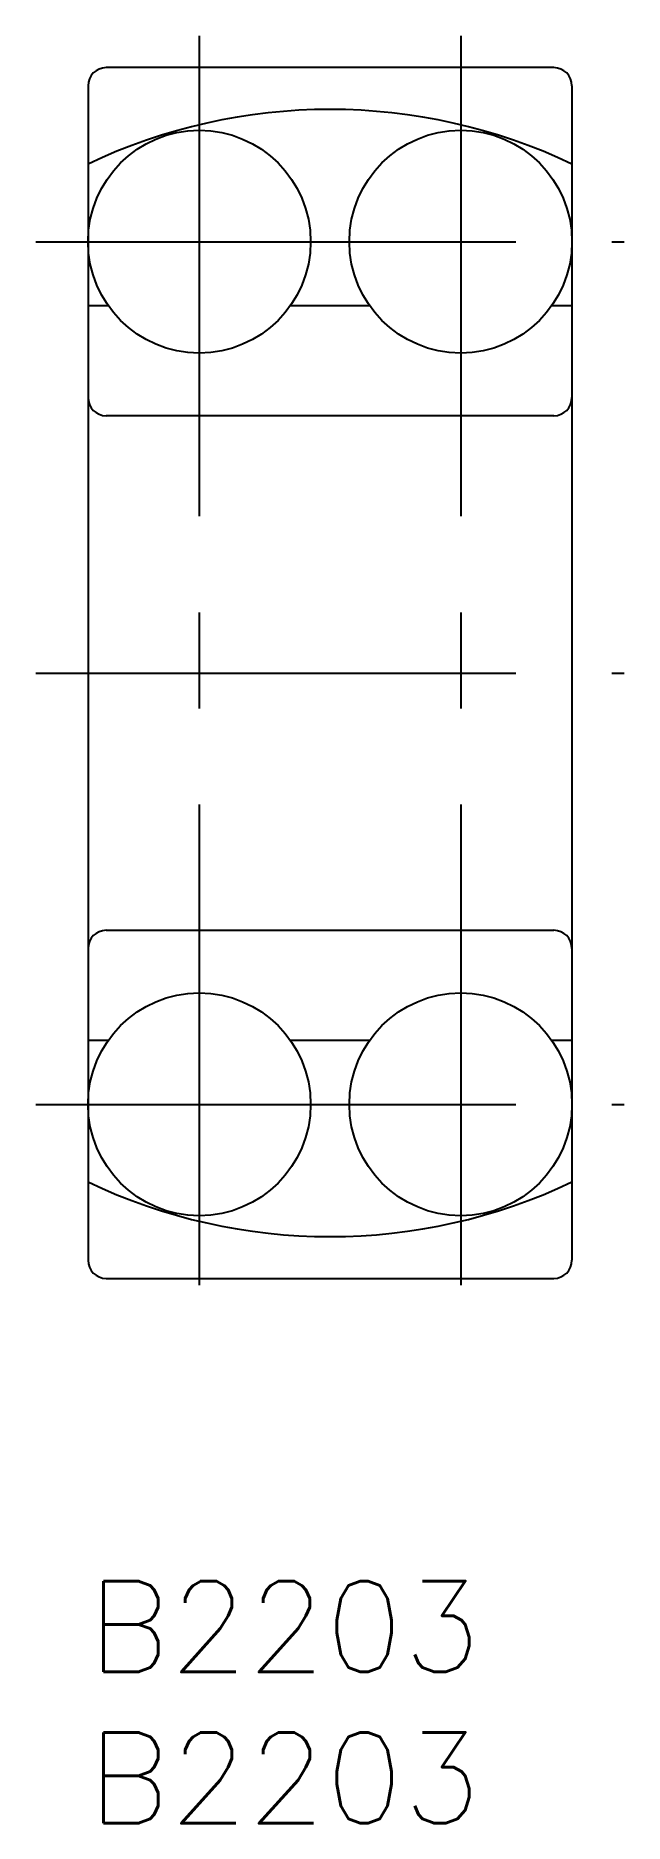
# Model space of a CAD drawing. Extents: x -1.7 to 17.7, y -8 to 51.1.
import ezdxf

# ---------------------------------------------------------------- set-up
doc = ezdxf.new("R2010")
doc.units = 0
doc.header["$LTSCALE"] = 0.5
doc.linetypes.add('CENTER', pattern=[50.8, 31.75, -6.35, 6.35, -6.35])
for name, color, linetype in [('MSM_CENTER', 1, 'CENTER'), ('MSM_CONTINUOUS', 7, 'CONTINUOUS'), ('MSM_PART_NUMBER', 7, 'CONTINUOUS')]:
    doc.layers.add(name, color=color, linetype=linetype)
doc.styles.get("Standard").update_dxf_attribs({"font": 'txt.shx', "height": 3, "bigfont": 'bigfont.shx'})

msp = doc.modelspace()

# ---------------------------------------------------------------- linework, layer by layer
at = {"layer": 'MSM_CENTER'}
for p, q in [((3.68, 51.054), (3.68, 8.946)), ((12.32, 51.054), (12.32, 8.946)), ((-1.728, 44.25), (17.728, 44.25)), ((-1.728, 30), (17.728, 30)), ((-1.728, 15.75), (17.728, 15.75))]:
    msp.add_line(p, q, dxfattribs=at)
at = {"layer": 'MSM_CONTINUOUS'}
for p, q in [((15.4, 50), (0.6, 50)), ((0, 49.4), (0, 10.6)), ((16, 49.4), (16, 10.6)), ((0.669, 42.134), (0, 42.134)), ((9.309, 42.134), (6.691, 42.134)), ((16, 42.134), (15.331, 42.134)), ((15.4, 38.5), (0.6, 38.5)), ((0.6, 21.5), (15.4, 21.5)), ((0, 17.866), (0.669, 17.866)), ((6.691, 17.866), (9.309, 17.866)), ((15.331, 17.866), (16, 17.866)), ((0.6, 10), (15.4, 10))]:
    msp.add_line(p, q, dxfattribs=at)
for centre in [(3.68, 44.25), (12.32, 44.25), (3.68, 15.75), (12.32, 15.75)]:
    msp.add_circle(centre, 3.68, dxfattribs=at)
for centre, radius, start, end in [((0.6, 49.4), 0.6, 90, 180), ((15.4, 49.4), 0.6, 0, 90), ((8, 30), 18.62, 64.55556, 115.44444), ((0.6, 39.1), 0.6, 180, 270), ((15.4, 39.1), 0.6, 270, 360), ((0.6, 20.9), 0.6, 90, 180), ((15.4, 20.9), 0.6, 0, 90), ((8, 30), 18.62, 244.55556, 295.44444), ((0.6, 10.6), 0.6, 180, 270), ((15.4, 10.6), 0.6, 270, 360)]:
    msp.add_arc(centre, radius, start, end, dxfattribs=at)

# ---------------------------------------------------------------- texts
at = {"layer": 'MSM_PART_NUMBER'}
for p in [(0, -3), (0, -8)]:
    msp.add_text('B2203', height=3, dxfattribs=at).set_placement(p)

doc.saveas('drawing.dxf')
